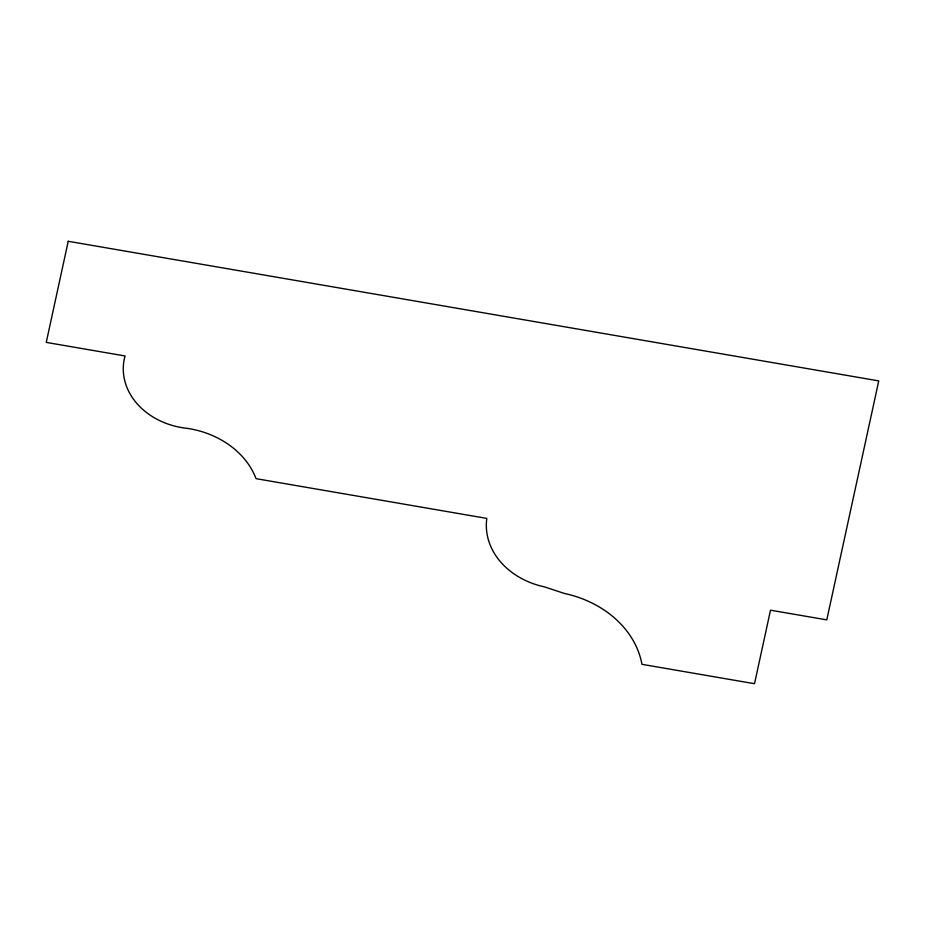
<?xml version="1.0" encoding="UTF-8"?>
<svg xmlns="http://www.w3.org/2000/svg" width="925" height="925" viewBox="0 0 925 925"><rect width="100%" height="100%" fill="white"/><g stroke="black" fill="none" stroke-linecap="round" stroke-linejoin="round"><path stroke-width="1.39" d="M68.23 241.286L46.25 342.389L125.048 355.963A70.751 58.032 4.6 0 0 187.683 428.414A85.632 70.231 4.6 0 1 256.04 478.653L486.816 518.405A74.832 61.374 4.6 0 0 544.467 586.866L564.285 593.422A101.449 83.204 4.6 0 1 641.95 664.323L754.522 683.714L770.502 610.188L826.788 619.877L878.75 380.903L68.23 241.286"/></g></svg>
